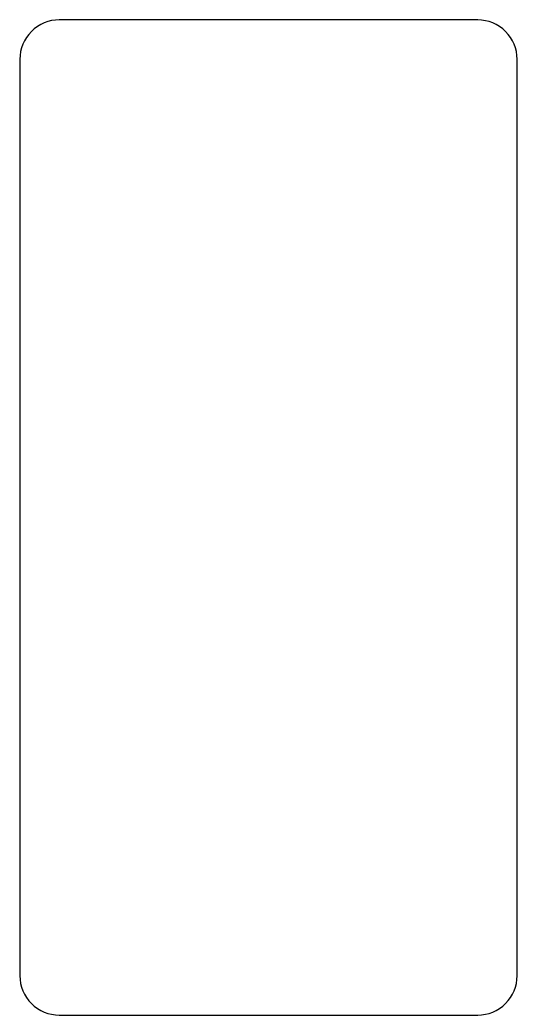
# Model space of a CAD drawing. Header units: millimetres. Extents: x -1038 to -998, y 125.6 to 205.6.
import ezdxf

# ---------------------------------------------------------------- set-up
doc = ezdxf.new("R2010")
doc.units = ezdxf.units.MM
doc.layers.add('OuterContour', color=3, linetype='Continuous')

msp = doc.modelspace()

# ---------------------------------------------------------------- linework, layer by layer
at = {"layer": 'OuterContour', "linetype": 'Continuous'}
msp.add_lwpolyline([(-1038.005, 128.814, 0.414214), (-1034.837, 125.647), (-1001.172, 125.647, 0.414214), (-998.005, 128.814), (-998.005, 202.479, 0.414214), (-1001.172, 205.647), (-1034.837, 205.647, 0.414214), (-1038.005, 202.479)], format="xyb", close=True, dxfattribs=at)

doc.saveas('drawing.dxf')
